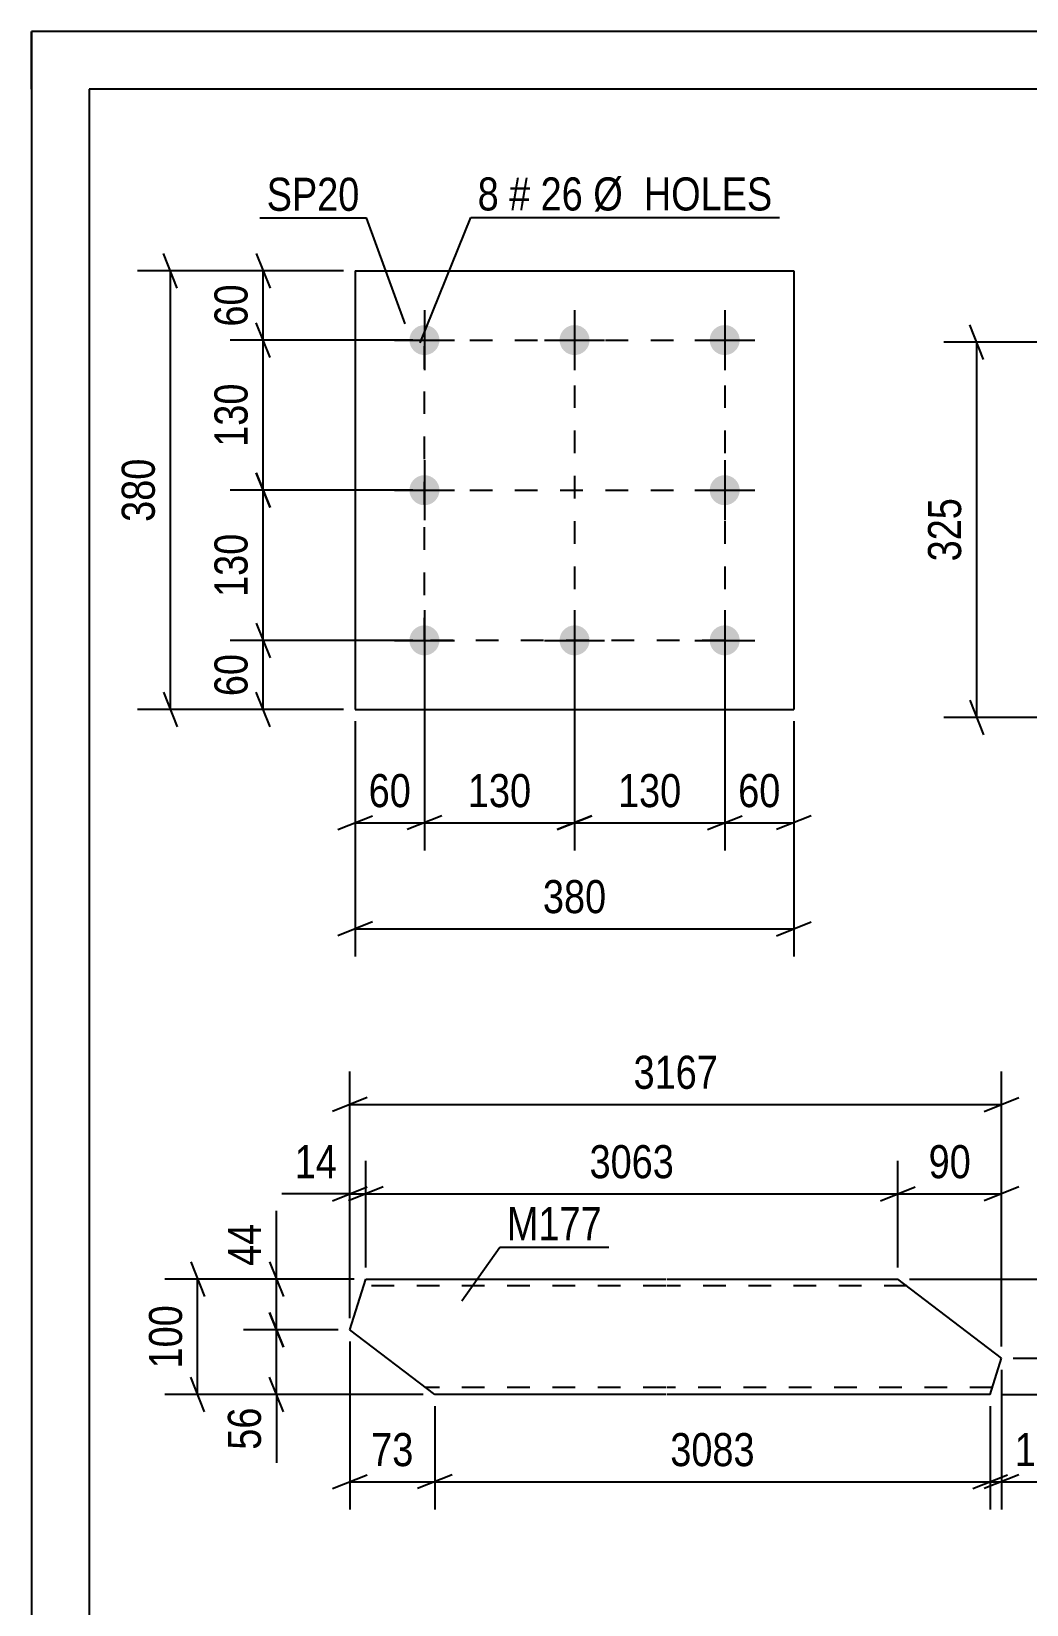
# Model space of a CAD drawing. Header units: millimetres. Extents: x 0 to 420, y 0 to 297.
# Drawn here: x 0 to 86.2, y 160.8 to 297 of the extents above; entities that cross this region are included whole.
import ezdxf

# ---------------------------------------------------------------- set-up
doc = ezdxf.new("R2010")
doc.units = ezdxf.units.MM
doc.linetypes.add('DXK_LINE_DOT2', pattern=[3.9198, 1.9599, -1.9599])
doc.styles.add('Arial Narrow', font='ARIALN.TTF', dxfattribs={"height": 0.2})

# ---------------------------------------------------------------- blocks, each defined once
blk = doc.blocks.new('Unknown-318889927-1133')
at = {"color": 5, "linetype": 'Continuous'}
for p, q in [((420, 297), (0, 297)), ((0, 297), (0, 0)), ((0, 292), (0, 297)), ((415, 292), (5, 292)), ((5, 292), (5, 5))]:
    blk.add_line(p, q, dxfattribs=at)
blk = doc.blocks.new('Part-318889927-12881 - 12880')
at = {"color": 2, "linetype": 'Continuous'}
for p, q in [((27.57, 184.58), (28.95, 188.98)), ((28.95, 188.98), (54.92, 188.98)), ((55.02, 188.98), (75.02, 188.98)), ((84.01, 182.13), (75.02, 188.98)), ((34.92, 178.98), (27.57, 184.58)), ((83.03, 178.98), (84.01, 182.13)), ((54.92, 178.98), (34.92, 178.98)), ((83.03, 178.98), (55.02, 178.98))]:
    blk.add_line(p, q, dxfattribs=at)
at = {"color": 7, "linetype": 'DXK_LINE_DOT2'}
for p, q in [((54.92, 188.38), (28.76, 188.38)), ((75.8, 188.38), (55.02, 188.38)), ((54.92, 179.58), (34.13, 179.58)), ((83.22, 179.58), (55.02, 179.58))]:
    blk.add_line(p, q, dxfattribs=at)
blk = doc.blocks.new('Part-318889927-10455 - 10454')
at = {"color": 2, "linetype": 'Continuous'}
for p, q in [((28.03, 276.28), (28.03, 238.28)), ((28.03, 276.28), (66.03, 276.28)), ((66.03, 276.28), (66.03, 238.28)), ((28.03, 238.28), (66.03, 238.28))]:
    blk.add_line(p, q, dxfattribs=at)
blk = doc.blocks.new('Bolt-318889927-10456 - 10454')
at = {"linetype": 'Continuous'}
for points in [[(34.03, 271.58, -1), (34.03, 268.98, -1)], [(47.03, 271.58, -1), (47.03, 268.98, -1)], [(60.03, 271.58, -1), (60.03, 268.98, -1)], [(34.03, 258.58, -1), (34.03, 255.98, -1)], [(60.03, 258.58, -1), (60.03, 255.98, -1)], [(34.03, 245.58, -1), (34.03, 242.98, -1)], [(47.03, 245.58, -1), (47.03, 242.98, -1)], [(60.03, 245.58, -1), (60.03, 242.98, -1)]]:
    blk.add_hatch(color=1, dxfattribs=at).paths.add_polyline_path(points)
at = {"color": 1, "linetype": 'Continuous'}
for p, q in [((34.03, 272.88), (34.03, 267.68)), ((47.03, 272.88), (47.03, 267.68)), ((60.03, 272.88), (60.03, 267.68)), ((31.43, 270.28), (36.63, 270.28)), ((44.43, 270.28), (49.63, 270.28)), ((57.43, 270.28), (62.63, 270.28)), ((34.03, 259.88), (34.03, 254.68)), ((60.03, 259.88), (60.03, 254.68)), ((31.43, 257.28), (36.63, 257.28)), ((57.43, 257.28), (62.63, 257.28)), ((34.03, 246.88), (34.03, 241.68)), ((47.03, 246.88), (47.03, 241.68)), ((60.03, 246.88), (60.03, 241.68)), ((31.43, 244.28), (36.63, 244.28)), ((44.43, 244.28), (49.63, 244.28)), ((57.43, 244.28), (62.63, 244.28))]:
    blk.add_line(p, q, dxfattribs=at)
blk = doc.blocks.new('Rectangle-318889927-12567 - 10454')
at = {"color": 1, "linetype": 'DXK_LINE_DOT2'}
blk.add_lwpolyline([(34.03, 270.28), (60.03, 270.28), (60.03, 244.28), (34.03, 244.28), (34.03, 270.28)], close=True, dxfattribs=at)
blk = doc.blocks.new('Line-318889927-12577 - 10454')
at = {"color": 1, "linetype": 'DXK_LINE_DOT2'}
blk.add_line((34.03, 257.28), (60.03, 257.28), dxfattribs=at)
blk = doc.blocks.new('Line-318889927-12584 - 10454')
at = {"color": 1, "linetype": 'DXK_LINE_DOT2'}
blk.add_line((47.03, 270.28), (47.03, 243.78), dxfattribs=at)
blk = doc.blocks.new('StraightDimension-318889927-10792 - 10374')
at = {"color": 7, "linetype": 'Continuous'}
for p, q in [((82.45, 268.61), (81.25, 271.61)), ((99.45, 270.11), (79, 270.11)), ((81.85, 237.61), (81.85, 270.11)), ((81.25, 239.11), (82.45, 236.11)), ((99.45, 237.61), (79, 237.61))]:
    blk.add_line(p, q, dxfattribs=at)
at = {"color": 0}
blk.add_wipeout([(81.1, 257.2), (76.9, 257.2), (76.9, 250.52), (81.1, 250.52)], dxfattribs=at)
at = {"color": 3, "style": 'Arial Narrow'}
blk.add_text('325', height=2.863, rotation=90.0002, dxfattribs=at).set_placement((80.5, 251.12))
blk = doc.blocks.new('StraightDimension-318889927-12977 - 12880')
at = {"color": 7, "linetype": 'Continuous'}
for p, q in [((34.92, 177.98), (34.92, 169.03)), ((83.03, 177.98), (83.03, 169.03)), ((36.42, 172.03), (33.42, 170.83)), ((81.53, 170.83), (84.53, 172.03)), ((34.92, 171.43), (83.03, 171.43))]:
    blk.add_line(p, q, dxfattribs=at)
at = {"color": 0}
blk.add_wipeout([(63.23, 172.18), (63.23, 176.38), (54.72, 176.38), (54.72, 172.18)], dxfattribs=at)
at = {"color": 3, "style": 'Arial Narrow'}
blk.add_text('3083', height=2.863, dxfattribs=at).set_placement((55.32, 172.78))
blk = doc.blocks.new('StraightDimension-318889927-12903 - 12880')
at = {"color": 7, "linetype": 'Continuous'}
for p, q in [((27.57, 185.58), (27.57, 206.95)), ((84.01, 183.13), (84.01, 206.95)), ((29.07, 204.7), (26.07, 203.5)), ((82.51, 203.5), (85.51, 204.7)), ((27.57, 204.1), (84.01, 204.1))]:
    blk.add_line(p, q, dxfattribs=at)
at = {"color": 0}
blk.add_wipeout([(60.05, 204.85), (60.05, 209.05), (51.54, 209.05), (51.54, 204.85)], dxfattribs=at)
at = {"color": 3, "style": 'Arial Narrow'}
blk.add_text('3167', height=2.863, dxfattribs=at).set_placement((52.14, 205.45))
blk = doc.blocks.new('StraightDimension-318889927-12978 - 12880')
at = {"color": 7, "linetype": 'Continuous'}
for p, q in [((27.57, 183.58), (27.57, 169.03)), ((34.92, 177.98), (34.92, 169.03)), ((26.07, 170.83), (29.07, 172.03)), ((36.42, 172.03), (33.42, 170.83)), ((27.57, 171.43), (34.92, 171.43))]:
    blk.add_line(p, q, dxfattribs=at)
at = {"color": 0}
blk.add_wipeout([(33.67, 172.18), (33.67, 176.38), (28.82, 176.38), (28.82, 172.18)], dxfattribs=at)
at = {"color": 3, "style": 'Arial Narrow'}
blk.add_text('73', height=2.863, dxfattribs=at).set_placement((29.42, 172.78))
blk = doc.blocks.new('StraightDimension-318889927-12914 - 12880')
at = {"color": 7, "linetype": 'Continuous'}
for p, q in [((75.02, 189.98), (75.02, 199.21)), ((84.01, 183.13), (84.01, 199.21)), ((73.52, 195.76), (76.52, 196.96)), ((75.02, 196.36), (84.01, 196.36)), ((85.51, 196.96), (82.51, 195.76))]:
    blk.add_line(p, q, dxfattribs=at)
at = {"color": 0}
blk.add_wipeout([(81.94, 197.11), (81.94, 201.31), (77.09, 201.31), (77.09, 197.11)], dxfattribs=at)
at = {"color": 3, "style": 'Arial Narrow'}
blk.add_text('90', height=2.863, dxfattribs=at).set_placement((77.69, 197.71))
blk = doc.blocks.new('StraightDimension-318889927-12915 - 12880')
at = {"color": 7, "linetype": 'Continuous'}
for p, q in [((28.95, 189.98), (28.95, 199.21)), ((75.02, 189.98), (75.02, 199.21)), ((30.45, 196.96), (27.45, 195.76)), ((28.95, 196.36), (75.02, 196.36)), ((73.52, 195.76), (76.52, 196.96))]:
    blk.add_line(p, q, dxfattribs=at)
at = {"color": 0}
blk.add_wipeout([(56.24, 197.11), (56.24, 201.31), (47.73, 201.31), (47.73, 197.11)], dxfattribs=at)
at = {"color": 3, "style": 'Arial Narrow'}
blk.add_text('3063', height=2.863, dxfattribs=at).set_placement((48.33, 197.71))
blk = doc.blocks.new('StraightDimension-318889927-12916 - 12880')
at = {"color": 7, "linetype": 'Continuous'}
for p, q in [((27.57, 185.58), (27.57, 199.21)), ((28.95, 189.98), (28.95, 199.21)), ((27.57, 196.36), (21.67, 196.36)), ((27.57, 196.36), (21.67, 196.36)), ((26.07, 195.76), (29.07, 196.96)), ((30.45, 196.96), (27.45, 195.76)), ((27.57, 196.36), (28.95, 196.36))]:
    blk.add_line(p, q, dxfattribs=at)
at = {"color": 0}
blk.add_wipeout([(27.05, 197.11), (27.05, 201.31), (22.19, 201.31), (22.19, 197.11)], dxfattribs=at)
at = {"color": 3, "style": 'Arial Narrow'}
blk.add_text('14', height=2.863, dxfattribs=at).set_placement((22.79, 197.71))
blk = doc.blocks.new('StraightDimension-318889927-13119 - 12880')
at = {"color": 7, "linetype": 'Continuous'}
for p, q in [((96.47, 183.63), (97.67, 180.63)), ((85.01, 182.13), (99.47, 182.13)), ((97.07, 178.98), (97.07, 182.13)), ((97.67, 177.48), (96.47, 180.48)), ((84.03, 178.98), (99.47, 178.98)), ((97.07, 178.98), (97.07, 173.08)), ((97.07, 178.98), (97.07, 173.08))]:
    blk.add_line(p, q, dxfattribs=at)
at = {"color": 0}
blk.add_wipeout([(96.32, 178.46), (92.12, 178.46), (92.12, 173.6), (96.32, 173.6)], dxfattribs=at)
at = {"color": 3, "style": 'Arial Narrow'}
blk.add_text('31', height=2.863, rotation=90.0002, dxfattribs=at).set_placement((95.72, 174.2))
blk = doc.blocks.new('StraightDimension-318889927-12976 - 12880')
at = {"color": 7, "linetype": 'Continuous'}
for p, q in [((84.01, 181.13), (84.01, 169.03)), ((83.03, 177.98), (83.03, 169.03)), ((81.53, 170.83), (84.53, 172.03)), ((85.51, 172.03), (82.51, 170.83)), ((83.03, 171.43), (84.01, 171.43)), ((84.01, 171.43), (89.92, 171.43)), ((84.01, 171.43), (89.92, 171.43))]:
    blk.add_line(p, q, dxfattribs=at)
at = {"color": 0}
blk.add_wipeout([(89.39, 172.18), (89.39, 176.38), (84.54, 176.38), (84.54, 172.18)], dxfattribs=at)
at = {"color": 3, "style": 'Arial Narrow'}
blk.add_text('10', height=2.863, dxfattribs=at).set_placement((85.14, 172.78))
blk = doc.blocks.new('StraightDimension-318889927-13037 - 12880')
at = {"color": 7, "linetype": 'Continuous'}
for p, q in [((21.22, 188.98), (21.22, 194.89)), ((21.22, 188.98), (21.22, 194.89)), ((20.62, 190.48), (21.82, 187.48)), ((27.95, 188.98), (18.37, 188.98)), ((21.22, 184.58), (21.22, 188.98)), ((21.82, 183.08), (20.62, 186.08)), ((26.57, 184.58), (18.37, 184.58))]:
    blk.add_line(p, q, dxfattribs=at)
at = {"color": 0}
blk.add_wipeout([(20.47, 194.36), (16.27, 194.36), (16.27, 189.51), (20.47, 189.51)], dxfattribs=at)
at = {"color": 3, "style": 'Arial Narrow'}
blk.add_text('44', height=2.863, rotation=90.0002, dxfattribs=at).set_placement((19.87, 190.11))
blk = doc.blocks.new('StraightDimension-318889927-13038 - 12880')
at = {"color": 7, "linetype": 'Continuous'}
for p, q in [((20.62, 186.08), (21.82, 183.08)), ((26.57, 184.58), (18.37, 184.58)), ((21.22, 178.98), (21.22, 184.58)), ((21.82, 177.48), (20.62, 180.48)), ((33.92, 178.98), (18.37, 178.98)), ((21.22, 178.98), (21.22, 173.08)), ((21.22, 178.98), (21.22, 173.08))]:
    blk.add_line(p, q, dxfattribs=at)
at = {"color": 0}
blk.add_wipeout([(20.47, 178.46), (16.27, 178.46), (16.27, 173.6), (20.47, 173.6)], dxfattribs=at)
at = {"color": 3, "style": 'Arial Narrow'}
blk.add_text('56', height=2.863, rotation=90.0002, dxfattribs=at).set_placement((19.87, 174.2))
blk = doc.blocks.new('StraightDimension-318889927-13086 - 12880')
at = {"color": 7, "linetype": 'Continuous'}
for p, q in [((13.79, 190.48), (14.99, 187.48)), ((27.95, 188.98), (11.54, 188.98)), ((14.39, 178.98), (14.39, 188.98)), ((14.99, 177.48), (13.79, 180.48)), ((33.92, 178.98), (11.54, 178.98))]:
    blk.add_line(p, q, dxfattribs=at)
at = {"color": 0}
blk.add_wipeout([(13.64, 187.33), (9.44, 187.33), (9.44, 180.64), (13.64, 180.64)], dxfattribs=at)
at = {"color": 3, "style": 'Arial Narrow'}
blk.add_text('100', height=2.863, rotation=90.0002, dxfattribs=at).set_placement((13.04, 181.24))
blk = doc.blocks.new('StraightDimension-318889927-13118 - 12880')
at = {"color": 7, "linetype": 'Continuous'}
for p, q in [((96.47, 190.48), (97.67, 187.48)), ((76.02, 188.98), (99.47, 188.98)), ((97.07, 182.13), (97.07, 188.98)), ((97.67, 180.63), (96.47, 183.63)), ((85.01, 182.13), (99.47, 182.13))]:
    blk.add_line(p, q, dxfattribs=at)
at = {"color": 0}
blk.add_wipeout([(96.32, 187.98), (92.12, 187.98), (92.12, 183.13), (96.32, 183.13)], dxfattribs=at)
at = {"color": 3, "style": 'Arial Narrow'}
blk.add_text('69', height=2.863, rotation=90.0002, dxfattribs=at).set_placement((95.72, 183.73))
blk = doc.blocks.new('StraightDimension-318889927-10880 - 10454')
at = {"color": 7, "linetype": 'Continuous'}
for p, q in [((19.46, 277.78), (20.66, 274.78)), ((27.03, 276.28), (17.21, 276.28)), ((20.06, 270.28), (20.06, 276.28)), ((20.66, 268.78), (19.46, 271.78)), ((33.03, 270.28), (17.21, 270.28))]:
    blk.add_line(p, q, dxfattribs=at)
at = {"color": 0}
blk.add_wipeout([(19.31, 275.71), (15.11, 275.71), (15.11, 270.85), (19.31, 270.85)], dxfattribs=at)
at = {"color": 3, "style": 'Arial Narrow'}
blk.add_text('60', height=2.863, rotation=90.0002, dxfattribs=at).set_placement((18.71, 271.45))
blk = doc.blocks.new('StraightDimension-318889927-14415 - 10454')
at = {"color": 7, "linetype": 'Continuous'}
for p, q in [((34.03, 243.28), (34.03, 226.09)), ((47.03, 243.28), (47.03, 226.09)), ((35.53, 229.09), (32.53, 227.89)), ((45.53, 227.89), (48.53, 229.09)), ((34.03, 228.49), (47.03, 228.49))]:
    blk.add_line(p, q, dxfattribs=at)
at = {"color": 0}
blk.add_wipeout([(43.87, 229.24), (43.87, 233.44), (37.19, 233.44), (37.19, 229.24)], dxfattribs=at)
at = {"color": 3, "style": 'Arial Narrow'}
blk.add_text('130', height=2.863, dxfattribs=at).set_placement((37.79, 229.84))
blk = doc.blocks.new('StraightDimension-318889927-10883 - 10454')
at = {"color": 7, "linetype": 'Continuous'}
for p, q in [((19.46, 245.78), (20.66, 242.78)), ((33.03, 244.28), (17.21, 244.28)), ((20.06, 238.28), (20.06, 244.28)), ((20.66, 236.78), (19.46, 239.78)), ((27.03, 238.28), (17.21, 238.28))]:
    blk.add_line(p, q, dxfattribs=at)
at = {"color": 0}
blk.add_wipeout([(19.31, 243.71), (15.11, 243.71), (15.11, 238.85), (19.31, 238.85)], dxfattribs=at)
at = {"color": 3, "style": 'Arial Narrow'}
blk.add_text('60', height=2.863, rotation=90.0002, dxfattribs=at).set_placement((18.71, 239.45))
blk = doc.blocks.new('StraightDimension-318889927-10896 - 10454')
at = {"color": 7, "linetype": 'Continuous'}
for p, q in [((12.63, 274.78), (11.43, 277.78)), ((27.03, 276.28), (9.18, 276.28)), ((12.03, 238.28), (12.03, 276.28)), ((11.43, 239.78), (12.63, 236.78)), ((27.03, 238.28), (9.18, 238.28))]:
    blk.add_line(p, q, dxfattribs=at)
at = {"color": 0}
blk.add_wipeout([(11.28, 260.62), (7.08, 260.62), (7.08, 253.94), (11.28, 253.94)], dxfattribs=at)
at = {"color": 3, "style": 'Arial Narrow'}
blk.add_text('380', height=2.863, rotation=90.0002, dxfattribs=at).set_placement((10.68, 254.54))
blk = doc.blocks.new('StraightDimension-318889927-10900 - 10454')
at = {"color": 7, "linetype": 'Continuous'}
for p, q in [((60.03, 243.28), (60.03, 226.09)), ((66.03, 237.28), (66.03, 226.09)), ((58.53, 227.89), (61.53, 229.09)), ((67.53, 229.09), (64.53, 227.89)), ((60.03, 228.49), (66.03, 228.49))]:
    blk.add_line(p, q, dxfattribs=at)
at = {"color": 0}
blk.add_wipeout([(65.46, 229.24), (65.46, 233.44), (60.6, 233.44), (60.6, 229.24)], dxfattribs=at)
at = {"color": 3, "style": 'Arial Narrow'}
blk.add_text('60', height=2.863, dxfattribs=at).set_placement((61.2, 229.84))
blk = doc.blocks.new('StraightDimension-318889927-10903 - 10454')
at = {"color": 7, "linetype": 'Continuous'}
for p, q in [((34.03, 243.28), (34.03, 226.09)), ((28.03, 237.28), (28.03, 226.09)), ((26.53, 227.89), (29.53, 229.09)), ((35.53, 229.09), (32.53, 227.89)), ((28.03, 228.49), (34.03, 228.49))]:
    blk.add_line(p, q, dxfattribs=at)
at = {"color": 0}
blk.add_wipeout([(33.46, 229.24), (33.46, 233.44), (28.6, 233.44), (28.6, 229.24)], dxfattribs=at)
at = {"color": 3, "style": 'Arial Narrow'}
blk.add_text('60', height=2.863, dxfattribs=at).set_placement((29.2, 229.84))
blk = doc.blocks.new('StraightDimension-318889927-10916 - 10454')
at = {"color": 7, "linetype": 'Continuous'}
for p, q in [((28.03, 237.28), (28.03, 216.91)), ((66.03, 237.28), (66.03, 216.91)), ((29.53, 219.91), (26.53, 218.71)), ((28.03, 219.31), (66.03, 219.31)), ((64.53, 218.71), (67.53, 219.91))]:
    blk.add_line(p, q, dxfattribs=at)
at = {"color": 0}
blk.add_wipeout([(50.37, 220.06), (50.37, 224.26), (43.69, 224.26), (43.69, 220.06)], dxfattribs=at)
at = {"color": 3, "style": 'Arial Narrow'}
blk.add_text('380', height=2.863, dxfattribs=at).set_placement((44.29, 220.66))
blk = doc.blocks.new('StraightDimension-318889927-14393 - 10454')
at = {"color": 7, "linetype": 'Continuous'}
for p, q in [((20.66, 255.78), (19.46, 258.78)), ((33.03, 257.28), (17.21, 257.28)), ((20.06, 244.28), (20.06, 257.28)), ((19.46, 245.78), (20.66, 242.78)), ((33.03, 244.28), (17.21, 244.28))]:
    blk.add_line(p, q, dxfattribs=at)
at = {"color": 0}
blk.add_wipeout([(19.31, 254.12), (15.11, 254.12), (15.11, 247.44), (19.31, 247.44)], dxfattribs=at)
at = {"color": 3, "style": 'Arial Narrow'}
blk.add_text('130', height=2.863, rotation=90.0002, dxfattribs=at).set_placement((18.71, 248.04))
blk = doc.blocks.new('StraightDimension-318889927-14395 - 10454')
at = {"color": 7, "linetype": 'Continuous'}
for p, q in [((20.66, 268.78), (19.46, 271.78)), ((33.03, 270.28), (17.21, 270.28)), ((20.06, 257.28), (20.06, 270.28)), ((19.46, 258.78), (20.66, 255.78)), ((33.03, 257.28), (17.21, 257.28))]:
    blk.add_line(p, q, dxfattribs=at)
at = {"color": 0}
blk.add_wipeout([(19.31, 267.12), (15.11, 267.12), (15.11, 260.44), (19.31, 260.44)], dxfattribs=at)
at = {"color": 3, "style": 'Arial Narrow'}
blk.add_text('130', height=2.863, rotation=90.0002, dxfattribs=at).set_placement((18.71, 261.04))
blk = doc.blocks.new('StraightDimension-318889927-14417 - 10454')
at = {"color": 7, "linetype": 'Continuous'}
for p, q in [((47.03, 243.28), (47.03, 226.09)), ((60.03, 243.28), (60.03, 226.09)), ((48.53, 229.09), (45.53, 227.89)), ((58.53, 227.89), (61.53, 229.09)), ((47.03, 228.49), (60.03, 228.49))]:
    blk.add_line(p, q, dxfattribs=at)
at = {"color": 0}
blk.add_wipeout([(56.87, 229.24), (56.87, 233.44), (50.19, 233.44), (50.19, 229.24)], dxfattribs=at)
at = {"color": 3, "style": 'Arial Narrow'}
blk.add_text('130', height=2.863, dxfattribs=at).set_placement((50.79, 229.84))
blk = doc.blocks.new('Mark-318889927-13166 - 12880')
at = {"color": 0}
blk.add_wipeout([(49.39, 192.34), (49.39, 195.34), (41.17, 195.34), (41.17, 192.34)], dxfattribs=at)
blk.add_wipeout([(49.39, 192.34), (49.39, 195.34), (41.17, 195.34), (41.17, 192.34)], dxfattribs=at)
at = {"color": 30, "linetype": 'Continuous'}
for p, q in [((37.28, 187.09), (40.57, 191.74)), ((40.57, 191.74), (49.99, 191.74))]:
    blk.add_line(p, q, dxfattribs=at)
at = {"color": 3, "style": 'Arial Narrow'}
blk.add_text('M177', height=2.863, dxfattribs=at).set_placement((41.17, 192.34))
blk = doc.blocks.new('Mark-318889927-11237 - 10454')
at = {"color": 0}
blk.add_wipeout([(28.41, 281.47), (28.41, 284.47), (20.37, 284.47), (20.37, 281.47)], dxfattribs=at)
blk.add_wipeout([(28.41, 281.47), (28.41, 284.47), (20.37, 284.47), (20.37, 281.47)], dxfattribs=at)
at = {"color": 30, "linetype": 'Continuous'}
for p in [(19.77, 280.87), (32.36, 271.68)]:
    blk.add_line(p, (29.01, 280.87), dxfattribs=at)
at = {"color": 3, "style": 'Arial Narrow'}
blk.add_text('SP20', height=2.863, dxfattribs=at).set_placement((20.37, 281.47))
blk = doc.blocks.new('Mark-318889927-11240 - 10454')
at = {"color": 0}
for points in [[(40.46, 281.5), (40.46, 284.5), (38.64, 284.5), (38.64, 281.5)], [(43.19, 281.5), (43.19, 284.5), (41.36, 284.5), (41.36, 281.5)], [(47.75, 281.5), (47.75, 284.5), (44.09, 284.5), (44.09, 281.5)], [(64.18, 281.5), (64.18, 284.5), (48.65, 284.5), (48.65, 281.5)]]:
    blk.add_wipeout(points, dxfattribs=at)
for points in [[(40.46, 281.5), (40.46, 284.5), (38.64, 284.5), (38.64, 281.5)], [(43.19, 281.5), (43.19, 284.5), (41.36, 284.5), (41.36, 281.5)], [(47.75, 281.5), (47.75, 284.5), (44.09, 284.5), (44.09, 281.5)], [(64.18, 281.5), (64.18, 284.5), (48.65, 284.5), (48.65, 281.5)]]:
    blk.add_wipeout(points, dxfattribs=at)
at = {"color": 7, "linetype": 'Continuous'}
for p, q in [((33.66, 270.05), (38.04, 280.9)), ((38.04, 280.9), (64.78, 280.9))]:
    blk.add_line(p, q, dxfattribs=at)
at = {"color": 3, "style": 'Arial Narrow'}
for s, height, p in [('8', 2.86, (38.64, 281.5)), ('#', 2.86, (41.36, 281.5)), ('26', 2.863, (44.09, 281.5)), ('Ø  HOLES', 2.863, (48.65, 281.5))]:
    blk.add_text(s, height=height, dxfattribs=at).set_placement(p)

msp = doc.modelspace()

# ---------------------------------------------------------------- block references
for name in ['Unknown-318889927-1133', 'Part-318889927-10455 - 10454', 'Bolt-318889927-10456 - 10454', 'Rectangle-318889927-12567 - 10454', 'Line-318889927-12584 - 10454', 'Line-318889927-12577 - 10454', 'Part-318889927-12881 - 12880']:
    msp.add_blockref(name, (0, 0))

# ---------------------------------------------------------------- next in the draw order: block references
for name in ['StraightDimension-318889927-10880 - 10454', 'StraightDimension-318889927-10792 - 10374', 'StraightDimension-318889927-14415 - 10454', 'StraightDimension-318889927-10900 - 10454', 'StraightDimension-318889927-12903 - 12880', 'StraightDimension-318889927-12977 - 12880']:
    msp.add_blockref(name, (0, 0))

# ---------------------------------------------------------------- next in the draw order: block references
for name in ['StraightDimension-318889927-10883 - 10454', 'StraightDimension-318889927-12914 - 12880', 'StraightDimension-318889927-12978 - 12880']:
    msp.add_blockref(name, (0, 0))

# ---------------------------------------------------------------- next in the draw order: block references
for name in ['StraightDimension-318889927-10896 - 10454', 'StraightDimension-318889927-12915 - 12880', 'StraightDimension-318889927-13119 - 12880']:
    msp.add_blockref(name, (0, 0))

# ---------------------------------------------------------------- next in the draw order: block references
for name in ['StraightDimension-318889927-10903 - 10454', 'StraightDimension-318889927-12916 - 12880', 'Mark-318889927-13166 - 12880', 'StraightDimension-318889927-12976 - 12880']:
    msp.add_blockref(name, (0, 0))

# ---------------------------------------------------------------- next in the draw order: block references
for name in ['StraightDimension-318889927-14393 - 10454', 'StraightDimension-318889927-10916 - 10454', 'StraightDimension-318889927-13037 - 12880', 'StraightDimension-318889927-13118 - 12880']:
    msp.add_blockref(name, (0, 0))

# ---------------------------------------------------------------- next in the draw order: block references
for name in ['StraightDimension-318889927-14395 - 10454', 'StraightDimension-318889927-14417 - 10454', 'StraightDimension-318889927-13038 - 12880']:
    msp.add_blockref(name, (0, 0))

# ---------------------------------------------------------------- next in the draw order: block references
for name in ['Mark-318889927-11237 - 10454', 'Mark-318889927-11240 - 10454', 'StraightDimension-318889927-13086 - 12880']:
    msp.add_blockref(name, (0, 0))

doc.saveas('drawing.dxf')
